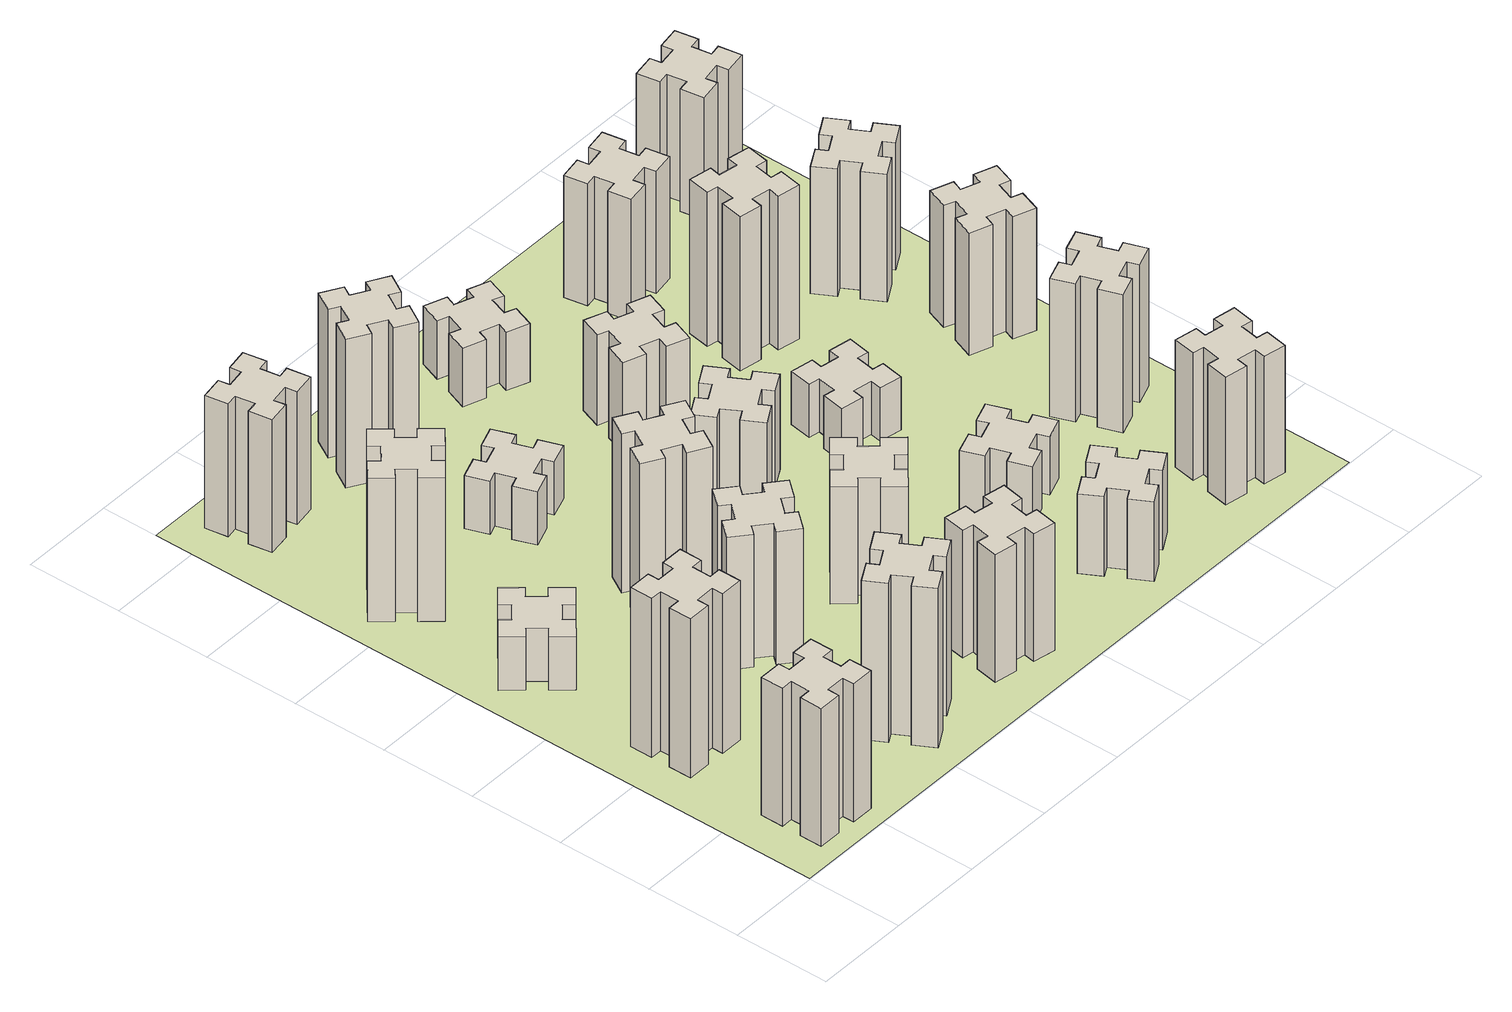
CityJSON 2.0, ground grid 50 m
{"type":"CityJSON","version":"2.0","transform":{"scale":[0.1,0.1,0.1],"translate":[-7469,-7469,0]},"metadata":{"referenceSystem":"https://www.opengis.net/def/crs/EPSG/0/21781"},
"CityObjects":{
"building1":{"type":"Building","attributes":{"class":"1000","function":"1000","usage":"1000","yearOfConstruction":2016,"roofType":"1000","measuredHeight":78,"storeysAboveGround":30,"storeysBelowGround":0},"geometry":[{"type":"Solid","lod":"1","boundaries":[[[[0,1,2,3,4,5,6,7,8,9,10,11,12,13,14,15,16,17,18,19]],[[17,16,20,21]],[[16,15,22,20]],[[15,14,23,22]],[[14,13,24,23]],[[13,12,25,24]],[[12,11,26,25]],[[11,10,27,26]],[[10,9,28,27]],[[9,8,29,28]],[[8,7,30,29]],[[7,6,31,30]],[[6,5,32,31]],[[5,4,33,32]],[[4,3,34,33]],[[3,2,35,34]],[[2,1,36,35]],[[1,0,37,36]],[[0,19,38,37]],[[19,18,39,38]],[[18,17,21,39]],[[24,25,26,27,28,29,30,31,32,33,34,35,36,37,38,39,21,20,22,23]]]]}]},
"building2":{"type":"Building","attributes":{"class":"1000","function":"1000","usage":"1000","yearOfConstruction":2016,"roofType":"1000","measuredHeight":90,"storeysAboveGround":30,"storeysBelowGround":0},"geometry":[{"type":"Solid","lod":"1","boundaries":[[[[40,41,42,43,44,45,46,47,48,49,50,51,52,53,54,55,56,57,58,59]],[[57,56,60,61]],[[56,55,62,60]],[[55,54,63,62]],[[54,53,64,63]],[[53,52,65,64]],[[52,51,66,65]],[[51,50,67,66]],[[50,49,68,67]],[[49,48,69,68]],[[48,47,70,69]],[[47,46,71,70]],[[46,45,72,71]],[[45,44,73,72]],[[44,43,74,73]],[[43,42,75,74]],[[42,41,76,75]],[[41,40,77,76]],[[40,59,78,77]],[[59,58,79,78]],[[58,57,61,79]],[[64,65,66,67,68,69,70,71,72,73,74,75,76,77,78,79,61,60,62,63]]]]}]},
"building3":{"type":"Building","attributes":{"class":"1000","function":"1000","usage":"1000","yearOfConstruction":2016,"roofType":"1000","measuredHeight":30,"storeysAboveGround":30,"storeysBelowGround":0},"geometry":[{"type":"Solid","lod":"1","boundaries":[[[[80,81,82,83,84,85,86,87,88,89,90,91,92,93,94,95,96,97,98,99]],[[97,96,100,101]],[[96,95,102,100]],[[95,94,103,102]],[[94,93,104,103]],[[93,92,105,104]],[[92,91,106,105]],[[91,90,107,106]],[[90,89,108,107]],[[89,88,109,108]],[[88,87,110,109]],[[87,86,111,110]],[[86,85,112,111]],[[85,84,113,112]],[[84,83,114,113]],[[83,82,115,114]],[[82,81,116,115]],[[81,80,117,116]],[[80,99,118,117]],[[99,98,119,118]],[[98,97,101,119]],[[104,105,106,107,108,109,110,111,112,113,114,115,116,117,118,119,101,100,102,103]]]]}]},
"building4":{"type":"Building","attributes":{"class":"1000","function":"1000","usage":"1000","yearOfConstruction":2016,"roofType":"1000","measuredHeight":81,"storeysAboveGround":30,"storeysBelowGround":0},"geometry":[{"type":"Solid","lod":"1","boundaries":[[[[120,121,122,123,124,125,126,127,128,129,130,131,132,133,134,135,136,137,138,139]],[[137,136,140,141]],[[136,135,142,140]],[[135,134,143,142]],[[134,133,144,143]],[[133,132,145,144]],[[132,131,146,145]],[[131,130,147,146]],[[130,129,148,147]],[[129,128,149,148]],[[128,127,150,149]],[[127,126,151,150]],[[126,125,152,151]],[[125,124,153,152]],[[124,123,154,153]],[[123,122,155,154]],[[122,121,156,155]],[[121,120,157,156]],[[120,139,158,157]],[[139,138,159,158]],[[138,137,141,159]],[[144,145,146,147,148,149,150,151,152,153,154,155,156,157,158,159,141,140,142,143]]]]}]},
"building5":{"type":"Building","attributes":{"class":"1000","function":"1000","usage":"1000","yearOfConstruction":2016,"roofType":"1000","measuredHeight":90,"storeysAboveGround":30,"storeysBelowGround":0},"geometry":[{"type":"Solid","lod":"1","boundaries":[[[[160,161,162,163,164,165,166,167,168,169,170,171,172,173,174,175,176,177,178,179]],[[177,176,180,181]],[[176,175,182,180]],[[175,174,183,182]],[[174,173,184,183]],[[173,172,185,184]],[[172,171,186,185]],[[171,170,187,186]],[[170,169,188,187]],[[169,168,189,188]],[[168,167,190,189]],[[167,166,191,190]],[[166,165,192,191]],[[165,164,193,192]],[[164,163,194,193]],[[163,162,195,194]],[[162,161,196,195]],[[161,160,197,196]],[[160,179,198,197]],[[179,178,199,198]],[[178,177,181,199]],[[184,185,186,187,188,189,190,191,192,193,194,195,196,197,198,199,181,180,182,183]]]]}]},
"building6":{"type":"Building","attributes":{"class":"1000","function":"1000","usage":"1000","yearOfConstruction":2016,"roofType":"1000","measuredHeight":75,"storeysAboveGround":30,"storeysBelowGround":0},"geometry":[{"type":"Solid","lod":"1","boundaries":[[[[200,201,202,203,204,205,206,207,208,209,210,211,212,213,214,215,216,217,218,219]],[[217,216,220,221]],[[216,215,222,220]],[[215,214,223,222]],[[214,213,224,223]],[[213,212,225,224]],[[212,211,226,225]],[[211,210,227,226]],[[210,209,228,227]],[[209,208,229,228]],[[208,207,230,229]],[[207,206,231,230]],[[206,205,232,231]],[[205,204,233,232]],[[204,203,234,233]],[[203,202,235,234]],[[202,201,236,235]],[[201,200,237,236]],[[200,219,238,237]],[[219,218,239,238]],[[218,217,221,239]],[[224,225,226,227,228,229,230,231,232,233,234,235,236,237,238,239,221,220,222,223]]]]}]},
"building7":{"type":"Building","attributes":{"class":"1000","function":"1000","usage":"1000","yearOfConstruction":2016,"roofType":"1000","measuredHeight":75,"storeysAboveGround":30,"storeysBelowGround":0},"geometry":[{"type":"Solid","lod":"1","boundaries":[[[[240,241,242,243,244,245,246,247,248,249,250,251,252,253,254,255,256,257,258,259]],[[257,256,260,261]],[[256,255,262,260]],[[255,254,263,262]],[[254,253,264,263]],[[253,252,265,264]],[[252,251,266,265]],[[251,250,267,266]],[[250,249,268,267]],[[249,248,269,268]],[[248,247,270,269]],[[247,246,271,270]],[[246,245,272,271]],[[245,244,273,272]],[[244,243,274,273]],[[243,242,275,274]],[[242,241,276,275]],[[241,240,277,276]],[[240,259,278,277]],[[259,258,279,278]],[[258,257,261,279]],[[264,265,266,267,268,269,270,271,272,273,274,275,276,277,278,279,261,260,262,263]]]]}]},
"building8":{"type":"Building","attributes":{"class":"1000","function":"1000","usage":"1000","yearOfConstruction":2016,"roofType":"1000","measuredHeight":90,"storeysAboveGround":30,"storeysBelowGround":0},"geometry":[{"type":"Solid","lod":"1","boundaries":[[[[280,281,282,283,284,285,286,287,288,289,290,291,292,293,294,295,296,297,298,299]],[[297,296,300,301]],[[296,295,302,300]],[[295,294,303,302]],[[294,293,304,303]],[[293,292,305,304]],[[292,291,306,305]],[[291,290,307,306]],[[290,289,308,307]],[[289,288,309,308]],[[288,287,310,309]],[[287,286,311,310]],[[286,285,312,311]],[[285,284,313,312]],[[284,283,314,313]],[[283,282,315,314]],[[282,281,316,315]],[[281,280,317,316]],[[280,299,318,317]],[[299,298,319,318]],[[298,297,301,319]],[[304,305,306,307,308,309,310,311,312,313,314,315,316,317,318,319,301,300,302,303]]]]}]},
"building9":{"type":"Building","attributes":{"class":"1000","function":"1000","usage":"1000","yearOfConstruction":2016,"roofType":"1000","measuredHeight":72,"storeysAboveGround":30,"storeysBelowGround":0},"geometry":[{"type":"Solid","lod":"1","boundaries":[[[[320,321,322,323,324,325,326,327,328,329,330,331,332,333,334,335,336,337,338,339]],[[337,336,340,341]],[[336,335,342,340]],[[335,334,343,342]],[[334,333,344,343]],[[333,332,345,344]],[[332,331,346,345]],[[331,330,347,346]],[[330,329,348,347]],[[329,328,349,348]],[[328,327,350,349]],[[327,326,351,350]],[[326,325,352,351]],[[325,324,353,352]],[[324,323,354,353]],[[323,322,355,354]],[[322,321,356,355]],[[321,320,357,356]],[[320,339,358,357]],[[339,338,359,358]],[[338,337,341,359]],[[344,345,346,347,348,349,350,351,352,353,354,355,356,357,358,359,341,340,342,343]]]]}]},
"building10":{"type":"Building","attributes":{"class":"1000","function":"1000","usage":"1000","yearOfConstruction":2016,"roofType":"1000","measuredHeight":30,"storeysAboveGround":30,"storeysBelowGround":0},"geometry":[{"type":"Solid","lod":"1","boundaries":[[[[360,361,362,363,364,365,366,367,368,369,370,371,372,373,374,375,376,377,378,379]],[[377,376,380,381]],[[376,375,382,380]],[[375,374,383,382]],[[374,373,384,383]],[[373,372,385,384]],[[372,371,386,385]],[[371,370,387,386]],[[370,369,388,387]],[[369,368,389,388]],[[368,367,390,389]],[[367,366,391,390]],[[366,365,392,391]],[[365,364,393,392]],[[364,363,394,393]],[[363,362,395,394]],[[362,361,396,395]],[[361,360,397,396]],[[360,379,398,397]],[[379,378,399,398]],[[378,377,381,399]],[[384,385,386,387,388,389,390,391,392,393,394,395,396,397,398,399,381,380,382,383]]]]}]},
"building11":{"type":"Building","attributes":{"class":"1000","function":"1000","usage":"1000","yearOfConstruction":2016,"roofType":"1000","measuredHeight":84,"storeysAboveGround":30,"storeysBelowGround":0},"geometry":[{"type":"Solid","lod":"1","boundaries":[[[[400,401,402,403,404,405,406,407,408,409,410,411,412,413,414,415,416,417,418,419]],[[417,416,420,421]],[[416,415,422,420]],[[415,414,423,422]],[[414,413,424,423]],[[413,412,425,424]],[[412,411,426,425]],[[411,410,427,426]],[[410,409,428,427]],[[409,408,429,428]],[[408,407,430,429]],[[407,406,431,430]],[[406,405,432,431]],[[405,404,433,432]],[[404,403,434,433]],[[403,402,435,434]],[[402,401,436,435]],[[401,400,437,436]],[[400,419,438,437]],[[419,418,439,438]],[[418,417,421,439]],[[424,425,426,427,428,429,430,431,432,433,434,435,436,437,438,439,421,420,422,423]]]]}]},
"building12":{"type":"Building","attributes":{"class":"1000","function":"1000","usage":"1000","yearOfConstruction":2016,"roofType":"1000","measuredHeight":66,"storeysAboveGround":30,"storeysBelowGround":0},"geometry":[{"type":"Solid","lod":"1","boundaries":[[[[440,441,442,443,444,445,446,447,448,449,450,451,452,453,454,455,456,457,458,459]],[[457,456,460,461]],[[456,455,462,460]],[[455,454,463,462]],[[454,453,464,463]],[[453,452,465,464]],[[452,451,466,465]],[[451,450,467,466]],[[450,449,468,467]],[[449,448,469,468]],[[448,447,470,469]],[[447,446,471,470]],[[446,445,472,471]],[[445,444,473,472]],[[444,443,474,473]],[[443,442,475,474]],[[442,441,476,475]],[[441,440,477,476]],[[440,459,478,477]],[[459,458,479,478]],[[458,457,461,479]],[[464,465,466,467,468,469,470,471,472,473,474,475,476,477,478,479,461,460,462,463]]]]}]},
"building13":{"type":"Building","attributes":{"class":"1000","function":"1000","usage":"1000","yearOfConstruction":2016,"roofType":"1000","measuredHeight":54,"storeysAboveGround":30,"storeysBelowGround":0},"geometry":[{"type":"Solid","lod":"1","boundaries":[[[[480,481,482,483,484,485,486,487,488,489,490,491,492,493,494,495,496,497,498,499]],[[497,496,500,501]],[[496,495,502,500]],[[495,494,503,502]],[[494,493,504,503]],[[493,492,505,504]],[[492,491,506,505]],[[491,490,507,506]],[[490,489,508,507]],[[489,488,509,508]],[[488,487,510,509]],[[487,486,511,510]],[[486,485,512,511]],[[485,484,513,512]],[[484,483,514,513]],[[483,482,515,514]],[[482,481,516,515]],[[481,480,517,516]],[[480,499,518,517]],[[499,498,519,518]],[[498,497,501,519]],[[504,505,506,507,508,509,510,511,512,513,514,515,516,517,518,519,501,500,502,503]]]]}]},
"building14":{"type":"Building","attributes":{"class":"1000","function":"1000","usage":"1000","yearOfConstruction":2016,"roofType":"1000","measuredHeight":45,"storeysAboveGround":30,"storeysBelowGround":0},"geometry":[{"type":"Solid","lod":"1","boundaries":[[[[520,521,522,523,524,525,526,527,528,529,530,531,532,533,534,535,536,537,538,539]],[[537,536,540,541]],[[536,535,542,540]],[[535,534,543,542]],[[534,533,544,543]],[[533,532,545,544]],[[532,531,546,545]],[[531,530,547,546]],[[530,529,548,547]],[[529,528,549,548]],[[528,527,550,549]],[[527,526,551,550]],[[526,525,552,551]],[[525,524,553,552]],[[524,523,554,553]],[[523,522,555,554]],[[522,521,556,555]],[[521,520,557,556]],[[520,539,558,557]],[[539,538,559,558]],[[538,537,541,559]],[[544,545,546,547,548,549,550,551,552,553,554,555,556,557,558,559,541,540,542,543]]]]}]},
"building15":{"type":"Building","attributes":{"class":"1000","function":"1000","usage":"1000","yearOfConstruction":2016,"roofType":"1000","measuredHeight":51,"storeysAboveGround":30,"storeysBelowGround":0},"geometry":[{"type":"Solid","lod":"1","boundaries":[[[[560,561,562,563,564,565,566,567,568,569,570,571,572,573,574,575,576,577,578,579]],[[577,576,580,581]],[[576,575,582,580]],[[575,574,583,582]],[[574,573,584,583]],[[573,572,585,584]],[[572,571,586,585]],[[571,570,587,586]],[[570,569,588,587]],[[569,568,589,588]],[[568,567,590,589]],[[567,566,591,590]],[[566,565,592,591]],[[565,564,593,592]],[[564,563,594,593]],[[563,562,595,594]],[[562,561,596,595]],[[561,560,597,596]],[[560,579,598,597]],[[579,578,599,598]],[[578,577,581,599]],[[584,585,586,587,588,589,590,591,592,593,594,595,596,597,598,599,581,580,582,583]]]]}]},
"building16":{"type":"Building","attributes":{"class":"1000","function":"1000","usage":"1000","yearOfConstruction":2016,"roofType":"1000","measuredHeight":33,"storeysAboveGround":30,"storeysBelowGround":0},"geometry":[{"type":"Solid","lod":"1","boundaries":[[[[600,601,602,603,604,605,606,607,608,609,610,611,612,613,614,615,616,617,618,619]],[[617,616,620,621]],[[616,615,622,620]],[[615,614,623,622]],[[614,613,624,623]],[[613,612,625,624]],[[612,611,626,625]],[[611,610,627,626]],[[610,609,628,627]],[[609,608,629,628]],[[608,607,630,629]],[[607,606,631,630]],[[606,605,632,631]],[[605,604,633,632]],[[604,603,634,633]],[[603,602,635,634]],[[602,601,636,635]],[[601,600,637,636]],[[600,619,638,637]],[[619,618,639,638]],[[618,617,621,639]],[[624,625,626,627,628,629,630,631,632,633,634,635,636,637,638,639,621,620,622,623]]]]}]},
"building17":{"type":"Building","attributes":{"class":"1000","function":"1000","usage":"1000","yearOfConstruction":2016,"roofType":"1000","measuredHeight":33,"storeysAboveGround":30,"storeysBelowGround":0},"geometry":[{"type":"Solid","lod":"1","boundaries":[[[[640,641,642,643,644,645,646,647,648,649,650,651,652,653,654,655,656,657,658,659]],[[657,656,660,661]],[[656,655,662,660]],[[655,654,663,662]],[[654,653,664,663]],[[653,652,665,664]],[[652,651,666,665]],[[651,650,667,666]],[[650,649,668,667]],[[649,648,669,668]],[[648,647,670,669]],[[647,646,671,670]],[[646,645,672,671]],[[645,644,673,672]],[[644,643,674,673]],[[643,642,675,674]],[[642,641,676,675]],[[641,640,677,676]],[[640,659,678,677]],[[659,658,679,678]],[[658,657,661,679]],[[664,665,666,667,668,669,670,671,672,673,674,675,676,677,678,679,661,660,662,663]]]]}]},
"building18":{"type":"Building","attributes":{"class":"1000","function":"1000","usage":"1000","yearOfConstruction":2016,"roofType":"1000","measuredHeight":30,"storeysAboveGround":30,"storeysBelowGround":0},"geometry":[{"type":"Solid","lod":"1","boundaries":[[[[680,681,682,683,684,685,686,687,688,689,690,691,692,693,694,695,696,697,698,699]],[[697,696,700,701]],[[696,695,702,700]],[[695,694,703,702]],[[694,693,704,703]],[[693,692,705,704]],[[692,691,706,705]],[[691,690,707,706]],[[690,689,708,707]],[[689,688,709,708]],[[688,687,710,709]],[[687,686,711,710]],[[686,685,712,711]],[[685,684,713,712]],[[684,683,714,713]],[[683,682,715,714]],[[682,681,716,715]],[[681,680,717,716]],[[680,699,718,717]],[[699,698,719,718]],[[698,697,701,719]],[[704,705,706,707,708,709,710,711,712,713,714,715,716,717,718,719,701,700,702,703]]]]}]},
"building19":{"type":"Building","attributes":{"class":"1000","function":"1000","usage":"1000","yearOfConstruction":2016,"roofType":"1000","measuredHeight":72,"storeysAboveGround":30,"storeysBelowGround":0},"geometry":[{"type":"Solid","lod":"1","boundaries":[[[[720,721,722,723,724,725,726,727,728,729,730,731,732,733,734,735,736,737,738,739]],[[737,736,740,741]],[[736,735,742,740]],[[735,734,743,742]],[[734,733,744,743]],[[733,732,745,744]],[[732,731,746,745]],[[731,730,747,746]],[[730,729,748,747]],[[729,728,749,748]],[[728,727,750,749]],[[727,726,751,750]],[[726,725,752,751]],[[725,724,753,752]],[[724,723,754,753]],[[723,722,755,754]],[[722,721,756,755]],[[721,720,757,756]],[[720,739,758,757]],[[739,738,759,758]],[[738,737,741,759]],[[744,745,746,747,748,749,750,751,752,753,754,755,756,757,758,759,741,740,742,743]]]]}]},
"building20":{"type":"Building","attributes":{"class":"1000","function":"1000","usage":"1000","yearOfConstruction":2016,"roofType":"1000","measuredHeight":87,"storeysAboveGround":30,"storeysBelowGround":0},"geometry":[{"type":"Solid","lod":"1","boundaries":[[[[760,761,762,763,764,765,766,767,768,769,770,771,772,773,774,775,776,777,778,779]],[[777,776,780,781]],[[776,775,782,780]],[[775,774,783,782]],[[774,773,784,783]],[[773,772,785,784]],[[772,771,786,785]],[[771,770,787,786]],[[770,769,788,787]],[[769,768,789,788]],[[768,767,790,789]],[[767,766,791,790]],[[766,765,792,791]],[[765,764,793,792]],[[764,763,794,793]],[[763,762,795,794]],[[762,761,796,795]],[[761,760,797,796]],[[760,779,798,797]],[[779,778,799,798]],[[778,777,781,799]],[[784,785,786,787,788,789,790,791,792,793,794,795,796,797,798,799,781,780,782,783]]]]}]},
"building21":{"type":"Building","attributes":{"class":"1000","function":"1000","usage":"1000","yearOfConstruction":2016,"roofType":"1000","measuredHeight":69,"storeysAboveGround":30,"storeysBelowGround":0},"geometry":[{"type":"Solid","lod":"1","boundaries":[[[[800,801,802,803,804,805,806,807,808,809,810,811,812,813,814,815,816,817,818,819]],[[817,816,820,821]],[[816,815,822,820]],[[815,814,823,822]],[[814,813,824,823]],[[813,812,825,824]],[[812,811,826,825]],[[811,810,827,826]],[[810,809,828,827]],[[809,808,829,828]],[[808,807,830,829]],[[807,806,831,830]],[[806,805,832,831]],[[805,804,833,832]],[[804,803,834,833]],[[803,802,835,834]],[[802,801,836,835]],[[801,800,837,836]],[[800,819,838,837]],[[819,818,839,838]],[[818,817,821,839]],[[824,825,826,827,828,829,830,831,832,833,834,835,836,837,838,839,821,820,822,823]]]]}]},
"building22":{"type":"Building","attributes":{"class":"1000","function":"1000","usage":"1000","yearOfConstruction":2016,"roofType":"1000","measuredHeight":78,"storeysAboveGround":30,"storeysBelowGround":0},"geometry":[{"type":"Solid","lod":"1","boundaries":[[[[840,841,842,843,844,845,846,847,848,849,850,851,852,853,854,855,856,857,858,859]],[[857,856,860,861]],[[856,855,862,860]],[[855,854,863,862]],[[854,853,864,863]],[[853,852,865,864]],[[852,851,866,865]],[[851,850,867,866]],[[850,849,868,867]],[[849,848,869,868]],[[848,847,870,869]],[[847,846,871,870]],[[846,845,872,871]],[[845,844,873,872]],[[844,843,874,873]],[[843,842,875,874]],[[842,841,876,875]],[[841,840,877,876]],[[840,859,878,877]],[[859,858,879,878]],[[858,857,861,879]],[[864,865,866,867,868,869,870,871,872,873,874,875,876,877,878,879,861,860,862,863]]]]}]},
"building23":{"type":"Building","attributes":{"class":"1000","function":"1000","usage":"1000","yearOfConstruction":2016,"roofType":"1000","measuredHeight":69,"storeysAboveGround":30,"storeysBelowGround":0},"geometry":[{"type":"Solid","lod":"1","boundaries":[[[[880,881,882,883,884,885,886,887,888,889,890,891,892,893,894,895,896,897,898,899]],[[897,896,900,901]],[[896,895,902,900]],[[895,894,903,902]],[[894,893,904,903]],[[893,892,905,904]],[[892,891,906,905]],[[891,890,907,906]],[[890,889,908,907]],[[889,888,909,908]],[[888,887,910,909]],[[887,886,911,910]],[[886,885,912,911]],[[885,884,913,912]],[[884,883,914,913]],[[883,882,915,914]],[[882,881,916,915]],[[881,880,917,916]],[[880,899,918,917]],[[899,898,919,918]],[[898,897,901,919]],[[904,905,906,907,908,909,910,911,912,913,914,915,916,917,918,919,901,900,902,903]]]]}]},
"building24":{"type":"Building","attributes":{"class":"1000","function":"1000","usage":"1000","yearOfConstruction":2016,"roofType":"1000","measuredHeight":72,"storeysAboveGround":30,"storeysBelowGround":0},"geometry":[{"type":"Solid","lod":"1","boundaries":[[[[920,921,922,923,924,925,926,927,928,929,930,931,932,933,934,935,936,937,938,939]],[[937,936,940,941]],[[936,935,942,940]],[[935,934,943,942]],[[934,933,944,943]],[[933,932,945,944]],[[932,931,946,945]],[[931,930,947,946]],[[930,929,948,947]],[[929,928,949,948]],[[928,927,950,949]],[[927,926,951,950]],[[926,925,952,951]],[[925,924,953,952]],[[924,923,954,953]],[[923,922,955,954]],[[922,921,956,955]],[[921,920,957,956]],[[920,939,958,957]],[[939,938,959,958]],[[938,937,941,959]],[[944,945,946,947,948,949,950,951,952,953,954,955,956,957,958,959,941,940,942,943]]]]}]},
"building25":{"type":"Building","attributes":{"class":"1000","function":"1000","usage":"1000","yearOfConstruction":2016,"roofType":"1000","measuredHeight":69,"storeysAboveGround":30,"storeysBelowGround":0},"geometry":[{"type":"Solid","lod":"1","boundaries":[[[[960,961,962,963,964,965,966,967,968,969,970,971,972,973,974,975,976,977,978,979]],[[977,976,980,981]],[[976,975,982,980]],[[975,974,983,982]],[[974,973,984,983]],[[973,972,985,984]],[[972,971,986,985]],[[971,970,987,986]],[[970,969,988,987]],[[969,968,989,988]],[[968,967,990,989]],[[967,966,991,990]],[[966,965,992,991]],[[965,964,993,992]],[[964,963,994,993]],[[963,962,995,994]],[[962,961,996,995]],[[961,960,997,996]],[[960,979,998,997]],[[979,978,999,998]],[[978,977,981,999]],[[984,985,986,987,988,989,990,991,992,993,994,995,996,997,998,999,981,980,982,983]]]]}]},
"landuse1":{"type":"LandUse","attributes":{"name":"plot1","function":"1010"},"geometry":[{"type":"MultiSurface","lod":"1","boundaries":[[[1000,1001,1002,1003]]]}]}
},
"vertices":[
[265,325,0],[265,225,0],[205,225,0],[205,105,0],[325,105,0],[325,165,0],[425,165,0],[425,105,0],[545,105,0],[545,225,0],[485,225,0],[485,325,0],[545,325,0],[545,445,0],[425,445,0],[425,385,0],[325,385,0],[325,445,0],[205,445,0],[205,325,0],[325,385,780],[325,445,780],[425,385,780],[425,445,780],[545,445,780],[545,325,780],[485,325,780],[485,225,780],[545,225,780],[545,105,780],[425,105,780],[425,165,780],[325,165,780],[325,105,780],[205,105,780],[205,225,780],[265,225,780],[265,325,780],[205,325,780],[205,445,780],
[265,1065,0],[265,965,0],[205,965,0],[205,845,0],[325,845,0],[325,905,0],[425,905,0],[425,845,0],[545,845,0],[545,965,0],[485,965,0],[485,1065,0],[545,1065,0],[545,1185,0],[425,1185,0],[425,1125,0],[325,1125,0],[325,1185,0],[205,1185,0],[205,1065,0],[325,1125,900],[325,1185,900],[425,1125,900],[425,1185,900],[545,1185,900],[545,1065,900],[485,1065,900],[485,965,900],[545,965,900],[545,845,900],[425,845,900],[425,905,900],[325,905,900],[325,845,900],[205,845,900],[205,965,900],[265,965,900],[265,1065,900],[205,1065,900],[205,1185,900],
[492,1888,0],[427,1964,0],[473,2003,0],[396,2095,0],[304,2018,0],[343,1972,0],[266,1907,0],[228,1953,0],[136,1876,0],[213,1784,0],[259,1823,0],[323,1746,0],[277,1708,0],[354,1616,0],[446,1693,0],[408,1739,0],[484,1803,0],[523,1757,0],[615,1834,0],[538,1926,0],[484,1803,300],[523,1757,300],[408,1739,300],[446,1693,300],[354,1616,300],[277,1708,300],[323,1746,300],[259,1823,300],[213,1784,300],[136,1876,300],[228,1953,300],[266,1907,300],[343,1972,300],[304,2018,300],[396,2095,300],[473,2003,300],[427,1964,300],[492,1888,300],[538,1926,300],[615,1834,300],
[343,2712,0],[266,2647,0],[228,2693,0],[136,2616,0],[213,2524,0],[259,2563,0],[323,2486,0],[277,2448,0],[354,2356,0],[446,2433,0],[408,2479,0],[484,2543,0],[523,2497,0],[615,2574,0],[538,2666,0],[492,2628,0],[427,2704,0],[473,2743,0],[396,2835,0],[304,2758,0],[427,2704,810],[473,2743,810],[492,2628,810],[538,2666,810],[615,2574,810],[523,2497,810],[484,2543,810],[408,2479,810],[446,2433,810],[354,2356,810],[277,2448,810],[323,2486,810],[259,2563,810],[213,2524,810],[136,2616,810],[228,2693,810],[266,2647,810],[343,2712,810],[304,2758,810],[396,2835,810],
[1127,255,0],[1214,305,0],[1244,253,0],[1348,313,0],[1288,417,0],[1236,387,0],[1186,474,0],[1238,504,0],[1178,608,0],[1074,548,0],[1104,496,0],[1017,446,0],[987,498,0],[883,438,0],[943,334,0],[995,364,0],[1045,277,0],[993,247,0],[1053,143,0],[1157,203,0],[1045,277,900],[993,247,900],[995,364,900],[943,334,900],[883,438,900],[987,498,900],[1017,446,900],[1104,496,900],[1074,548,900],[1178,608,900],[1238,504,900],[1186,474,900],[1236,387,900],[1288,417,900],[1348,313,900],[1244,253,900],[1214,305,900],[1127,255,900],[1157,203,900],[1053,143,900],
[492,3405,0],[475,3504,0],[534,3514,0],[513,3632,0],[395,3611,0],[405,3552,0],[307,3535,0],[297,3594,0],[178,3573,0],[199,3455,0],[258,3465,0],[276,3367,0],[217,3357,0],[237,3238,0],[356,3259,0],[345,3318,0],[444,3336,0],[454,3277,0],[572,3297,0],[551,3416,0],[444,3336,750],[454,3277,750],[345,3318,750],[356,3259,750],[237,3238,750],[217,3357,750],[276,3367,750],[258,3465,750],[199,3455,750],[178,3573,750],[297,3594,750],[307,3535,750],[405,3552,750],[395,3611,750],[513,3632,750],[534,3514,750],[475,3504,750],[492,3405,750],[551,3416,750],[572,3297,750],
[1224,1267,0],[1148,1332,0],[1186,1378,0],[1094,1455,0],[1017,1363,0],[1063,1324,0],[999,1248,0],[953,1286,0],[876,1194,0],[968,1117,0],[1006,1163,0],[1083,1099,0],[1044,1053,0],[1136,976,0],[1213,1068,0],[1167,1106,0],[1232,1183,0],[1278,1144,0],[1355,1236,0],[1263,1313,0],[1232,1183,750],[1278,1144,750],[1167,1106,750],[1213,1068,750],[1136,976,750],[1044,1053,750],[1083,1099,750],[1006,1163,750],[968,1117,750],[876,1194,750],[953,1286,750],[999,1248,750],[1063,1324,750],[1017,1363,750],[1094,1455,750],[1186,1378,750],[1148,1332,750],[1224,1267,750],[1263,1313,750],[1355,1236,750],
[1045,1854,0],[995,1767,0],[943,1797,0],[883,1693,0],[987,1633,0],[1017,1685,0],[1104,1635,0],[1074,1583,0],[1178,1523,0],[1238,1627,0],[1186,1657,0],[1236,1744,0],[1288,1714,0],[1348,1818,0],[1244,1878,0],[1214,1826,0],[1127,1876,0],[1157,1928,0],[1053,1988,0],[993,1884,0],[1127,1876,900],[1157,1928,900],[1214,1826,900],[1244,1878,900],[1348,1818,900],[1288,1714,900],[1236,1744,900],[1186,1657,900],[1238,1627,900],[1178,1523,900],[1074,1583,900],[1104,1635,900],[1017,1685,900],[987,1633,900],[883,1693,900],[943,1797,900],[995,1767,900],[1045,1854,900],[993,1884,900],[1053,1988,900],
[1855,307,0],[1872,405,0],[1931,395,0],[1952,513,0],[1834,534,0],[1824,475,0],[1725,492,0],[1736,551,0],[1617,572,0],[1597,454,0],[1656,444,0],[1638,345,0],[1579,356,0],[1558,237,0],[1677,217,0],[1687,276,0],[1785,258,0],[1775,199,0],[1893,178,0],[1914,297,0],[1785,258,720],[1775,199,720],[1687,276,720],[1677,217,720],[1558,237,720],[1579,356,720],[1638,345,720],[1656,444,720],[1597,454,720],[1617,572,720],[1736,551,720],[1725,492,720],[1824,475,720],[1834,534,720],[1952,513,720],[1931,395,720],[1872,405,720],[1855,307,720],[1914,297,720],[1893,178,720],
[1106,2475,0],[1200,2509,0],[1220,2453,0],[1333,2494,0],[1292,2607,0],[1236,2586,0],[1202,2680,0],[1258,2700,0],[1217,2813,0],[1104,2772,0],[1125,2716,0],[1031,2682,0],[1010,2738,0],[897,2697,0],[939,2584,0],[995,2605,0],[1029,2511,0],[973,2490,0],[1014,2377,0],[1127,2419,0],[1029,2511,300],[973,2490,300],[995,2605,300],[939,2584,300],[897,2697,300],[1010,2738,300],[1031,2682,300],[1125,2716,300],[1104,2772,300],[1217,2813,300],[1258,2700,300],[1202,2680,300],[1236,2586,300],[1292,2607,300],[1333,2494,300],[1220,2453,300],[1200,2509,300],[1106,2475,300],[1127,2419,300],[1014,2377,300],
[917,3265,0],[1004,3215,0],[974,3163,0],[1078,3103,0],[1138,3207,0],[1086,3237,0],[1136,3324,0],[1188,3294,0],[1248,3398,0],[1144,3458,0],[1114,3406,0],[1027,3456,0],[1057,3508,0],[953,3568,0],[893,3464,0],[945,3434,0],[895,3347,0],[843,3377,0],[783,3273,0],[887,3213,0],[895,3347,840],[843,3377,840],[945,3434,840],[893,3464,840],[953,3568,840],[1057,3508,840],[1027,3456,840],[1114,3406,840],[1144,3458,840],[1248,3398,840],[1188,3294,840],[1136,3324,840],[1086,3237,840],[1138,3207,840],[1078,3103,840],[974,3163,840],[1004,3215,840],[917,3265,840],[887,3213,840],[783,3273,840],
[1788,999,0],[1864,1063,0],[1903,1017,0],[1995,1094,0],[1918,1186,0],[1872,1148,0],[1807,1224,0],[1853,1263,0],[1776,1355,0],[1684,1278,0],[1723,1232,0],[1646,1167,0],[1608,1213,0],[1516,1136,0],[1593,1044,0],[1639,1083,0],[1703,1006,0],[1657,968,0],[1734,876,0],[1826,953,0],[1703,1006,660],[1657,968,660],[1639,1083,660],[1593,1044,660],[1516,1136,660],[1608,1213,660],[1646,1167,660],[1723,1232,660],[1684,1278,660],[1776,1355,660],[1853,1263,660],[1807,1224,660],[1872,1148,660],[1918,1186,660],[1995,1094,660],[1903,1017,660],[1864,1063,660],[1788,999,660],[1826,953,660],[1734,876,660],
[1844,2076,0],[1757,2026,0],[1727,2078,0],[1623,2018,0],[1683,1914,0],[1735,1944,0],[1785,1857,0],[1733,1827,0],[1793,1723,0],[1897,1783,0],[1867,1835,0],[1954,1885,0],[1984,1833,0],[2088,1893,0],[2028,1997,0],[1976,1967,0],[1926,2054,0],[1978,2084,0],[1918,2188,0],[1814,2128,0],[1926,2054,540],[1978,2084,540],[1976,1967,540],[2028,1997,540],[2088,1893,540],[1984,1833,540],[1954,1885,540],[1867,1835,540],[1897,1783,540],[1793,1723,540],[1733,1827,540],[1785,1857,540],[1735,1944,540],[1683,1914,540],[1623,2018,540],[1727,2078,540],[1757,2026,540],[1844,2076,540],[1814,2128,540],[1918,2188,540],
[2475,364,0],[2525,277,0],[2473,247,0],[2533,143,0],[2637,203,0],[2607,255,0],[2694,305,0],[2724,253,0],[2828,313,0],[2768,417,0],[2716,387,0],[2666,474,0],[2718,504,0],[2658,608,0],[2554,548,0],[2584,496,0],[2497,446,0],[2467,498,0],[2363,438,0],[2423,334,0],[2497,446,450],[2467,498,450],[2584,496,450],[2554,548,450],[2658,608,450],[2718,504,450],[2666,474,450],[2716,387,450],[2768,417,450],[2828,313,450],[2724,253,450],[2694,305,450],[2607,255,450],[2637,203,450],[2533,143,450],[2473,247,450],[2525,277,450],[2475,364,450],[2423,334,450],[2363,438,450],
[2040,2682,0],[1946,2716,0],[1967,2772,0],[1854,2813,0],[1813,2700,0],[1869,2680,0],[1835,2586,0],[1779,2607,0],[1737,2494,0],[1850,2453,0],[1871,2509,0],[1965,2475,0],[1944,2419,0],[2057,2377,0],[2098,2490,0],[2042,2511,0],[2076,2605,0],[2132,2584,0],[2173,2697,0],[2060,2738,0],[2076,2605,510],[2132,2584,510],[2042,2511,510],[2098,2490,510],[2057,2377,510],[1944,2419,510],[1965,2475,510],[1871,2509,510],[1850,2453,510],[1737,2494,510],[1779,2607,510],[1835,2586,510],[1869,2680,510],[1813,2700,510],[1854,2813,510],[1967,2772,510],[1946,2716,510],[2040,2682,510],[2060,2738,510],[2173,2697,510],
[1671,3249,0],[1765,3215,0],[1744,3159,0],[1857,3117,0],[1898,3230,0],[1842,3251,0],[1876,3345,0],[1932,3324,0],[1973,3437,0],[1860,3478,0],[1840,3422,0],[1746,3456,0],[1767,3512,0],[1654,3553,0],[1613,3440,0],[1669,3420,0],[1635,3326,0],[1579,3347,0],[1537,3234,0],[1650,3193,0],[1635,3326,330],[1579,3347,330],[1669,3420,330],[1613,3440,330],[1654,3553,330],[1767,3512,330],[1746,3456,330],[1840,3422,330],[1860,3478,330],[1973,3437,330],[1932,3324,330],[1876,3345,330],[1842,3251,330],[1898,3230,330],[1857,3117,330],[1744,3159,330],[1765,3215,330],[1671,3249,330],[1650,3193,330],[1537,3234,330],
[2716,1006,0],[2682,1100,0],[2738,1120,0],[2697,1233,0],[2584,1192,0],[2605,1136,0],[2511,1102,0],[2490,1158,0],[2377,1117,0],[2419,1004,0],[2475,1025,0],[2509,931,0],[2453,910,0],[2494,797,0],[2607,839,0],[2586,895,0],[2680,929,0],[2700,873,0],[2813,914,0],[2772,1027,0],[2680,929,330],[2700,873,330],[2586,895,330],[2607,839,330],[2494,797,330],[2453,910,330],[2509,931,330],[2475,1025,330],[2419,1004,330],[2377,1117,330],[2490,1158,330],[2511,1102,330],[2605,1136,330],[2584,1192,330],[2697,1233,330],[2738,1120,330],[2682,1100,330],[2716,1006,330],[2772,1027,330],[2813,914,330],
[2427,1756,0],[2525,1738,0],[2515,1679,0],[2633,1658,0],[2654,1777,0],[2595,1787,0],[2612,1885,0],[2671,1875,0],[2692,1993,0],[2574,2014,0],[2564,1955,0],[2465,1972,0],[2476,2031,0],[2357,2052,0],[2337,1934,0],[2396,1924,0],[2378,1825,0],[2319,1836,0],[2298,1717,0],[2417,1697,0],[2378,1825,300],[2319,1836,300],[2396,1924,300],[2337,1934,300],[2357,2052,300],[2476,2031,300],[2465,1972,300],[2564,1955,300],[2574,2014,300],[2692,1993,300],[2671,1875,300],[2612,1885,300],[2595,1787,300],[2654,1777,300],[2633,1658,300],[2515,1679,300],[2525,1738,300],[2427,1756,300],[2417,1697,300],[2298,1717,300],
[3435,307,0],[3452,405,0],[3511,395,0],[3532,513,0],[3414,534,0],[3404,475,0],[3305,492,0],[3316,551,0],[3197,572,0],[3177,454,0],[3236,444,0],[3218,345,0],[3159,356,0],[3138,237,0],[3257,217,0],[3267,276,0],[3365,258,0],[3355,199,0],[3473,178,0],[3494,297,0],[3365,258,720],[3355,199,720],[3267,276,720],[3257,217,720],[3138,237,720],[3159,356,720],[3218,345,720],[3236,444,720],[3177,454,720],[3197,572,720],[3316,551,720],[3305,492,720],[3404,475,720],[3414,534,720],[3532,513,720],[3511,395,720],[3452,405,720],[3435,307,720],[3494,297,720],[3473,178,720],
[2627,2496,0],[2725,2478,0],[2715,2419,0],[2833,2398,0],[2854,2517,0],[2795,2527,0],[2812,2625,0],[2871,2615,0],[2892,2733,0],[2774,2754,0],[2764,2695,0],[2665,2712,0],[2676,2771,0],[2557,2792,0],[2537,2674,0],[2596,2664,0],[2578,2565,0],[2519,2576,0],[2498,2457,0],[2617,2437,0],[2578,2565,870],[2519,2576,870],[2596,2664,870],[2537,2674,870],[2557,2792,870],[2676,2771,870],[2665,2712,870],[2764,2695,870],[2774,2754,870],[2892,2733,870],[2871,2615,870],[2812,2625,870],[2795,2527,870],[2854,2517,870],[2833,2398,870],[2715,2419,870],[2725,2478,870],[2627,2496,870],[2617,2437,870],[2498,2457,870],
[2565,3118,0],[2664,3136,0],[2674,3077,0],[2792,3097,0],[2771,3216,0],[2712,3205,0],[2695,3304,0],[2754,3314,0],[2733,3432,0],[2615,3411,0],[2625,3352,0],[2527,3335,0],[2517,3394,0],[2398,3373,0],[2419,3255,0],[2478,3265,0],[2496,3167,0],[2437,3157,0],[2457,3038,0],[2576,3059,0],[2496,3167,690],[2437,3157,690],[2478,3265,690],[2419,3255,690],[2398,3373,690],[2517,3394,690],[2527,3335,690],[2625,3352,690],[2615,3411,690],[2733,3432,690],[2754,3314,690],[2695,3304,690],[2712,3205,690],[2771,3216,690],[2792,3097,690],[2674,3077,690],[2664,3136,690],[2565,3118,690],[2576,3059,690],[2457,3038,690],
[3215,1125,0],[3249,1031,0],[3193,1010,0],[3234,897,0],[3347,939,0],[3326,995,0],[3420,1029,0],[3440,973,0],[3553,1014,0],[3512,1127,0],[3456,1106,0],[3422,1200,0],[3478,1220,0],[3437,1333,0],[3324,1292,0],[3345,1236,0],[3251,1202,0],[3230,1258,0],[3117,1217,0],[3159,1104,0],[3251,1202,780],[3230,1258,780],[3345,1236,780],[3324,1292,780],[3437,1333,780],[3478,1220,780],[3422,1200,780],[3456,1106,780],[3512,1127,780],[3553,1014,780],[3440,973,780],[3420,1029,780],[3326,995,780],[3347,939,780],[3234,897,780],[3193,1010,780],[3249,1031,780],[3215,1125,780],[3159,1104,780],[3117,1217,780],
[3351,1769,0],[3445,1735,0],[3424,1679,0],[3537,1637,0],[3578,1750,0],[3522,1771,0],[3556,1865,0],[3612,1844,0],[3653,1957,0],[3540,1998,0],[3520,1942,0],[3426,1976,0],[3447,2032,0],[3334,2073,0],[3293,1960,0],[3349,1940,0],[3315,1846,0],[3259,1867,0],[3217,1754,0],[3330,1713,0],[3315,1846,690],[3259,1867,690],[3349,1940,690],[3293,1960,690],[3334,2073,690],[3447,2032,690],[3426,1976,690],[3520,1942,690],[3540,1998,690],[3653,1957,690],[3612,1844,690],[3556,1865,690],[3522,1771,690],[3578,1750,690],[3537,1637,690],[3424,1679,690],[3445,1735,690],[3351,1769,690],[3330,1713,690],[3217,1754,690],
[3456,2507,0],[3406,2594,0],[3458,2624,0],[3398,2728,0],[3294,2668,0],[3324,2616,0],[3237,2566,0],[3207,2618,0],[3103,2558,0],[3163,2454,0],[3215,2484,0],[3265,2397,0],[3213,2367,0],[3273,2263,0],[3377,2323,0],[3347,2375,0],[3434,2425,0],[3464,2373,0],[3568,2433,0],[3508,2537,0],[3434,2425,720],[3464,2373,720],[3347,2375,720],[3377,2323,720],[3273,2263,720],[3213,2367,720],[3265,2397,720],[3215,2484,720],[3163,2454,720],[3103,2558,720],[3207,2618,720],[3237,2566,720],[3324,2616,720],[3294,2668,720],[3398,2728,720],[3458,2624,720],[3406,2594,720],[3456,2507,720],[3508,2537,720],[3568,2433,720],
[3218,3465,0],[3236,3367,0],[3177,3357,0],[3197,3238,0],[3316,3259,0],[3305,3318,0],[3404,3336,0],[3414,3277,0],[3532,3297,0],[3511,3416,0],[3452,3405,0],[3435,3504,0],[3494,3514,0],[3473,3632,0],[3355,3611,0],[3365,3552,0],[3267,3535,0],[3257,3594,0],[3138,3573,0],[3159,3455,0],[3267,3535,690],[3257,3594,690],[3365,3552,690],[3355,3611,690],[3473,3632,690],[3494,3514,690],[3435,3504,690],[3452,3405,690],[3511,3416,690],[3532,3297,690],[3414,3277,690],[3404,3336,690],[3305,3318,690],[3316,3259,690],[3197,3238,690],[3177,3357,690],[3236,3367,690],[3218,3465,690],[3159,3455,690],[3138,3573,690],
[5,3705,0],[3705,3705,0],[3705,5,0],[5,5,0]
]}
